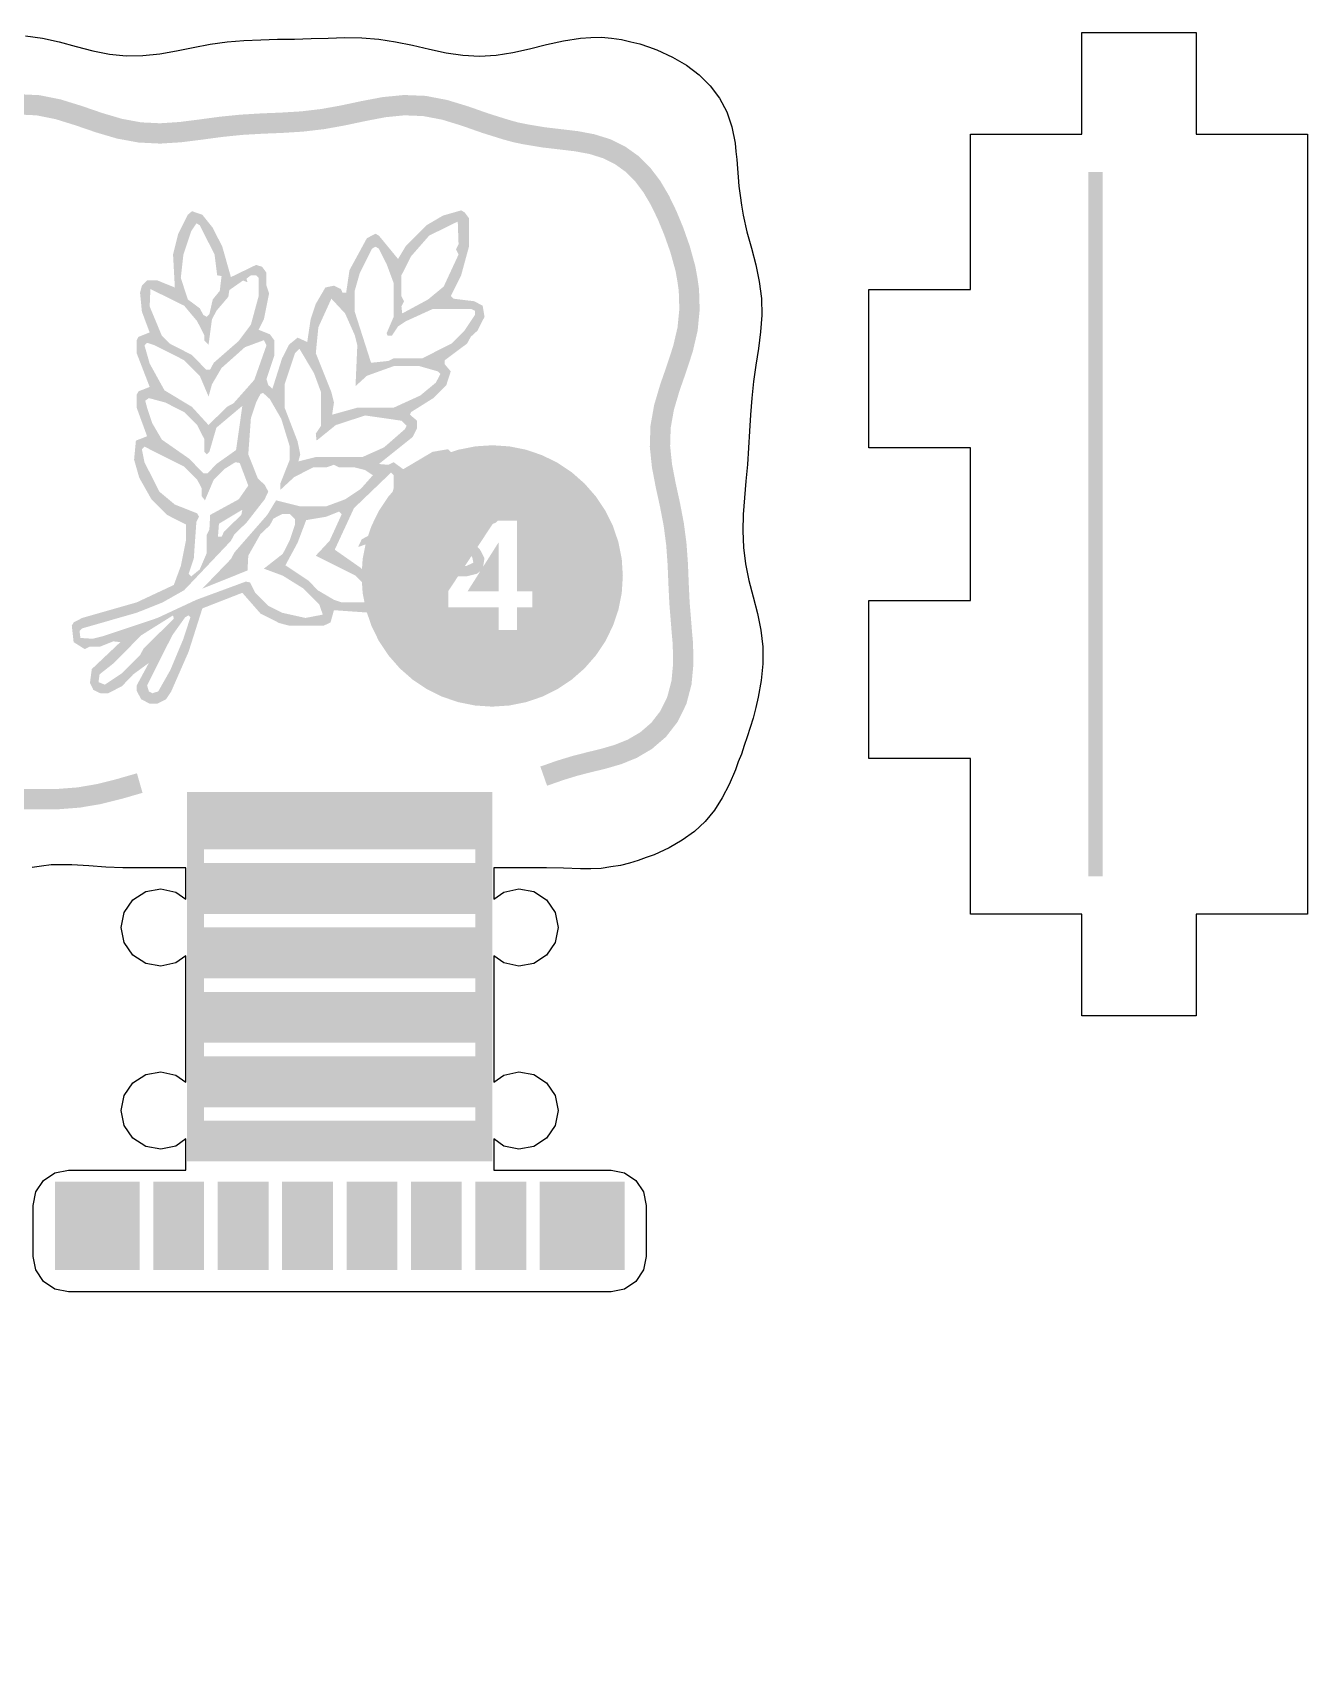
# Model space of a CAD drawing. Header units: millimetres. Extents: x 6 to 297, y 55 to 451.
# Drawn here: x 32.49 to 67.61, y 154.55 to 199.44 of the extents above; entities that cross this region are included whole.
import ezdxf

# ---------------------------------------------------------------- set-up
doc = ezdxf.new("R2010")
doc.units = ezdxf.units.MM
doc.layers.add('CUT', color=1, linetype='Continuous')
doc.layers.add('RASTER', color=7, linetype='Continuous')

msp = doc.modelspace()

# ---------------------------------------------------------------- hatches: boundary and pattern name
at = {"layer": 'RASTER'}
for points in [[(35.364, 179.037), (34.808, 178.877), (34.262, 178.74), (33.725, 178.648), (33.187, 178.607), (32.639, 178.602), (32.08, 178.609), (31.514, 178.608), (31.223, 178.591), (30.935, 178.57), (30.408, 178.489), (29.927, 178.388), (29.483, 178.283), (29.058, 178.175), (28.637, 178.056), (28.209, 177.908), (27.777, 177.708), (27.356, 177.437), (26.971, 177.083), (26.653, 176.643), (26.43, 176.128), (26.324, 175.56), (26.335, 174.966), (26.441, 174.376), (26.523, 174.069), (26.598, 173.787), (26.728, 173.263), (26.804, 172.751), (26.829, 172.236), (26.816, 171.712), (26.788, 171.175), (26.766, 170.63), (26.76, 170.085), (26.765, 169.545), (26.762, 169.016), (26.729, 168.497), (26.653, 167.981), (26.532, 167.46), (26.382, 166.925), (26.236, 166.373), (26.133, 165.805), (26.108, 165.225), (26.174, 164.646), (26.313, 164.08), (26.49, 163.532), (26.661, 163.002), (26.792, 162.486), (26.864, 161.978), (26.879, 161.467), (26.849, 160.945), (26.8, 160.41), (26.754, 159.869), (26.727, 159.581), (26.706, 159.299), (26.64, 158.778), (26.54, 158.305), (26.394, 157.884), (26.198, 157.517), (25.957, 157.208), (25.678, 156.954), (25.373, 156.751), (25.048, 156.586), (24.707, 156.442), (24.348, 156.296), (23.968, 156.131), (23.562, 155.935), (23.121, 155.713), (22.629, 155.484), (22.367, 155.385), (22.104, 155.293), (21.589, 155.167), (21.085, 155.105), (20.577, 155.107), (20.057, 155.157), (19.522, 155.229), (18.978, 155.299), (18.429, 155.347), (17.884, 155.376), (17.348, 155.398), (16.821, 155.434), (16.298, 155.5), (15.772, 155.596), (15.234, 155.711), (14.681, 155.816), (14.113, 155.876), (13.535, 155.86), (12.974, 155.763), (12.678, 155.692), (12.401, 155.611), (11.874, 155.485), (11.379, 155.421), (10.919, 155.439), (10.5, 155.545), (10.126, 155.732), (9.803, 155.987), (9.532, 156.297), (9.313, 156.646), (9.137, 157.026), (8.995, 157.429), (8.879, 157.855), (8.785, 158.304), (8.72, 158.778), (8.698, 159.287), (8.713, 159.546), (8.735, 159.812), (8.818, 160.362), (8.916, 160.923), (8.998, 161.501), (9.026, 162.093), (8.974, 162.692), (8.84, 163.283), (8.653, 163.859), (8.46, 164.414), (8.305, 164.951), (8.22, 165.474), (8.216, 165.994), (8.283, 166.525), (8.395, 167.074), (8.517, 167.638), (8.617, 168.213), (8.679, 168.79), (8.711, 169.36), (8.733, 169.919), (8.767, 170.471), (8.824, 171.022), (8.897, 171.581), (8.962, 172.153), (8.987, 172.74), (8.941, 173.335), (8.818, 173.927), (8.64, 174.504), (8.448, 175.062), (8.29, 175.601), (8.2, 176.124), (8.193, 176.642), (8.263, 177.169), (8.389, 177.713), (8.532, 178.275), (8.655, 178.851), (8.736, 179.432), (8.774, 180.008), (8.787, 180.575), (8.8, 181.131), (8.829, 181.683), (8.875, 182.239), (8.922, 182.807), (8.94, 183.388), (8.901, 183.979), (8.791, 184.568), (8.625, 185.147), (8.44, 185.708), (8.282, 186.249), (8.189, 186.773), (8.178, 187.29), (8.25, 187.813), (8.385, 188.354), (8.545, 188.914), (8.69, 189.49), (8.789, 190.073), (8.834, 190.656), (8.84, 191.229), (8.832, 191.791), (8.833, 192.341), (8.849, 192.607), (8.868, 192.863), (8.943, 193.36), (9.04, 193.818), (9.143, 194.251), (9.247, 194.664), (9.36, 195.063), (9.493, 195.449), (9.664, 195.821), (9.887, 196.169), (10.171, 196.477), (10.515, 196.728), (10.916, 196.901), (11.366, 196.985), (11.858, 196.975), (12.39, 196.878), (12.668, 196.803), (12.957, 196.726), (13.532, 196.585), (14.12, 196.501), (14.705, 196.478), (15.278, 196.496), (15.839, 196.525), (16.392, 196.544), (16.947, 196.546), (17.51, 196.541), (18.085, 196.554), (18.668, 196.608), (19.25, 196.716), (19.823, 196.865), (20.379, 197.021), (20.917, 197.144), (21.438, 197.2), (21.955, 197.172), (22.482, 197.062), (23.027, 196.894), (23.592, 196.709), (24.173, 196.55), (24.764, 196.453), (25.354, 196.427), (25.934, 196.456), (26.499, 196.508), (27.054, 196.555), (27.606, 196.584), (28.163, 196.597), (28.731, 196.614), (29.308, 196.659), (29.888, 196.747), (30.462, 196.874), (31.021, 197.014), (31.562, 197.129), (32.087, 197.185), (32.604, 197.16), (33.13, 197.054), (33.672, 196.885), (34.235, 196.692), (34.815, 196.521), (35.408, 196.412), (36.003, 196.382), (36.588, 196.419), (37.158, 196.491), (37.715, 196.566), (38.265, 196.622), (38.817, 196.654), (39.378, 196.677), (39.949, 196.713), (40.526, 196.781), (41.099, 196.884), (41.661, 197.004), (42.206, 197.108), (42.734, 197.161), (43.254, 197.14), (43.779, 197.04), (44.32, 196.873), (44.879, 196.677), (45.445, 196.5), (45.735, 196.421), (46.015, 196.362), (46.527, 196.277), (47, 196.222), (47.435, 196.17), (47.834, 196.096), (48.198, 195.982), (48.527, 195.821), (48.822, 195.61), (49.084, 195.351), (49.316, 195.044), (49.523, 194.693), (49.714, 194.299), (49.893, 193.865), (50.061, 193.389), (50.204, 192.872), (50.252, 192.599), (50.291, 192.334), (50.308, 191.82), (50.258, 191.319), (50.139, 190.81), (49.968, 190.285), (49.779, 189.743), (49.614, 189.183), (49.512, 188.61), (49.494, 188.032), (49.553, 187.463), (49.659, 186.909), (49.777, 186.371), (49.878, 185.844), (49.946, 185.322), (49.984, 184.796), (50.006, 184.261), (50.032, 183.717), (50.076, 183.172), (50.099, 182.884), (50.125, 182.6), (50.137, 182.07), (50.091, 181.581), (49.975, 181.14), (49.786, 180.753), (49.533, 180.426), (49.228, 180.164), (48.887, 179.965), (48.524, 179.819), (48.148, 179.71), (47.759, 179.615), (47.354, 179.511), (46.929, 179.381), (46.478, 179.223), (46.664, 178.694), (47.105, 178.849), (47.506, 178.972), (47.895, 179.071), (48.293, 179.168), (48.708, 179.289), (49.135, 179.462), (49.554, 179.709), (49.94, 180.041), (50.263, 180.458), (50.501, 180.945), (50.643, 181.484), (50.697, 182.05), (50.685, 182.626), (50.657, 182.931), (50.635, 183.217), (50.591, 183.753), (50.566, 184.285), (50.544, 184.827), (50.504, 185.378), (50.431, 185.933), (50.326, 186.483), (50.208, 187.022), (50.107, 187.545), (50.054, 188.052), (50.069, 188.551), (50.159, 189.054), (50.312, 189.571), (50.499, 190.106), (50.679, 190.659), (50.811, 191.227), (50.868, 191.802), (50.85, 192.374), (50.805, 192.688), (50.748, 193.004), (50.595, 193.557), (50.417, 194.064), (50.225, 194.528), (50.017, 194.957), (49.782, 195.356), (49.506, 195.719), (49.184, 196.039), (48.814, 196.302), (48.405, 196.503), (47.969, 196.639), (47.52, 196.724), (47.066, 196.778), (46.606, 196.832), (46.115, 196.914), (45.866, 196.965), (45.606, 197.037), (45.056, 197.209), (44.495, 197.406), (43.914, 197.583), (43.319, 197.697), (42.718, 197.721), (42.126, 197.662), (41.55, 197.553), (40.991, 197.434), (40.443, 197.335), (39.899, 197.271), (39.349, 197.237), (38.789, 197.214), (38.221, 197.18), (37.65, 197.123), (37.086, 197.047), (36.535, 196.977), (35.999, 196.942), (35.473, 196.968), (34.946, 197.066), (34.405, 197.226), (33.847, 197.418), (33.269, 197.597), (32.673, 197.716), (32.07, 197.745), (31.474, 197.683), (30.895, 197.56), (30.333, 197.419), (29.785, 197.298), (29.245, 197.216), (28.701, 197.174), (28.148, 197.157), (27.585, 197.144), (27.016, 197.114), (26.45, 197.066), (25.894, 197.015), (25.353, 196.988), (24.822, 197.011), (24.293, 197.098), (23.753, 197.245), (23.197, 197.428), (22.621, 197.605), (22.027, 197.727), (21.424, 197.76), (20.824, 197.697), (20.241, 197.564), (19.677, 197.406), (19.128, 197.263), (18.59, 197.163), (18.052, 197.113), (17.506, 197.101), (16.948, 197.106), (16.382, 197.104), (15.815, 197.085), (15.255, 197.056), (14.707, 197.039), (14.171, 197.06), (13.639, 197.136), (13.094, 197.27), (12.813, 197.344), (12.505, 197.427), (11.915, 197.532), (11.321, 197.544), (10.753, 197.438), (10.238, 197.215), (9.799, 196.896), (9.444, 196.512), (9.173, 196.091), (8.973, 195.659), (8.825, 195.231), (8.706, 194.809), (8.598, 194.385), (8.493, 193.941), (8.392, 193.459), (8.312, 192.933), (8.29, 192.644), (8.273, 192.353), (8.272, 191.787), (8.28, 191.228), (8.274, 190.68), (8.233, 190.142), (8.142, 189.605), (8.004, 189.06), (7.843, 188.499), (7.7, 187.919), (7.619, 187.322), (7.631, 186.718), (7.737, 186.121), (7.905, 185.542), (8.089, 184.982), (8.245, 184.439), (8.345, 183.908), (8.38, 183.378), (8.363, 182.839), (8.317, 182.285), (8.27, 181.721), (8.24, 181.152), (8.227, 180.587), (8.214, 180.033), (8.178, 179.489), (8.103, 178.949), (7.986, 178.403), (7.844, 177.845), (7.712, 177.269), (7.633, 176.675), (7.642, 176.072), (7.744, 175.474), (7.914, 174.892), (8.107, 174.33), (8.275, 173.786), (8.386, 173.256), (8.426, 172.731), (8.404, 172.197), (8.341, 171.649), (8.267, 171.087), (8.208, 170.517), (8.173, 169.948), (8.151, 169.386), (8.12, 168.836), (8.062, 168.291), (7.967, 167.745), (7.847, 167.189), (7.73, 166.617), (7.656, 166.027), (7.661, 165.427), (7.758, 164.828), (7.926, 164.244), (8.122, 163.68), (8.3, 163.134), (8.42, 162.605), (8.466, 162.082), (8.44, 161.554), (8.363, 161.011), (8.265, 160.452), (8.179, 159.883), (8.154, 159.585), (8.137, 159.282), (8.162, 158.729), (8.233, 158.209), (8.334, 157.724), (8.46, 157.262), (8.618, 156.815), (8.821, 156.379), (9.083, 155.962), (9.417, 155.58), (9.826, 155.258), (10.306, 155.019), (10.84, 154.885), (11.404, 154.861), (11.976, 154.934), (12.54, 155.069), (12.822, 155.15), (13.083, 155.214), (13.591, 155.303), (14.091, 155.316), (14.599, 155.262), (15.123, 155.162), (15.662, 155.047), (16.213, 154.946), (16.767, 154.877), (17.317, 154.839), (17.858, 154.816), (18.389, 154.788), (18.917, 154.741), (19.449, 154.674), (19.992, 154.6), (20.549, 154.547), (21.118, 154.546), (21.69, 154.616), (22.255, 154.753), (22.559, 154.858), (22.853, 154.97), (23.364, 155.208), (23.81, 155.432), (24.202, 155.621), (24.565, 155.78), (24.921, 155.924), (25.285, 156.078), (25.657, 156.268), (26.024, 156.514), (26.368, 156.828), (26.668, 157.213), (26.907, 157.66), (27.08, 158.155), (27.193, 158.685), (27.263, 159.238), (27.286, 159.535), (27.312, 159.82), (27.358, 160.36), (27.408, 160.903), (27.439, 161.459), (27.423, 162.026), (27.341, 162.595), (27.199, 163.157), (27.023, 163.704), (26.852, 164.234), (26.725, 164.746), (26.669, 165.245), (26.69, 165.742), (26.783, 166.251), (26.923, 166.778), (27.075, 167.321), (27.203, 167.877), (27.286, 168.438), (27.322, 168.997), (27.326, 169.546), (27.321, 170.084), (27.326, 170.616), (27.348, 171.149), (27.376, 171.69), (27.389, 172.243), (27.362, 172.806), (27.278, 173.372), (27.141, 173.925), (27.065, 174.214), (26.989, 174.491), (26.893, 175.023), (26.883, 175.515), (26.966, 175.965), (27.14, 176.366), (27.39, 176.71), (27.699, 176.994), (28.047, 177.217), (28.418, 177.388), (28.805, 177.522), (29.203, 177.634), (29.616, 177.738), (30.049, 177.842), (30.507, 177.938), (31.004, 178.013), (31.26, 178.032), (31.526, 178.048), (32.077, 178.049), (32.638, 178.041), (33.211, 178.047), (33.794, 178.092), (34.378, 178.191), (34.953, 178.336), (35.518, 178.498)], [(61.971, 195.6), (61.971, 176.2), (61.571, 176.2), (61.571, 195.6)]]:
    msp.add_hatch(color=7, dxfattribs=at).paths.add_polyline_path(points)
h = msp.add_hatch(color=7, dxfattribs=at)
h.paths.add_polyline_path([(36.881, 194.521), (37.167, 194.421), (37.453, 194.063), (37.717, 193.541), (37.953, 192.705), (38.647, 193.041), (38.811, 192.991), (38.933, 192.826), (38.933, 192.469), (39.004, 192.254), (38.861, 191.539), (38.718, 191.253), (39.026, 191.131), (39.147, 190.967), (39.147, 190.538), (38.933, 189.894), (38.983, 189.73), (39.097, 189.63), (39.362, 190.466), (39.555, 190.845), (39.791, 191.038), (40.056, 190.917), (40.149, 191.539), (40.292, 191.968), (40.556, 192.419), (40.792, 192.469), (40.985, 192.376), (41.028, 192.276), (41.128, 192.276), (41.221, 192.898), (41.7, 193.777), (41.936, 193.899), (42.029, 193.849), (42.558, 193.205), (42.773, 193.563), (43.345, 194.135), (43.795, 194.399), (44.296, 194.542), (44.389, 194.492), (44.511, 194.328), (44.511, 193.541), (44.296, 192.755), (44.01, 192.183), (44.082, 192.111), (44.654, 192.04), (44.89, 191.918), (44.94, 191.61), (44.747, 191.231), (44.561, 191.06), (44.46, 190.874), (43.846, 190.416), (43.846, 190.302), (44.01, 190.109), (43.888, 189.73), (43.531, 189.372), (42.916, 188.986), (42.887, 188.915), (43.08, 188.75), (43.08, 188.536), (42.959, 188.3), (42.029, 187.556), (42.294, 187.535), (42.437, 187.606), (42.701, 187.413), (43.509, 187.892), (43.938, 187.964), (44.153, 187.749), (44.103, 187.198), (45.512, 187.248), (45.891, 187.055), (45.941, 186.748), (45.819, 186.512), (45.247, 185.94), (44.439, 185.604), (44.818, 185.196), (44.94, 184.96), (44.89, 184.653), (44.725, 184.531), (44.439, 184.46), (43.509, 184.46), (43.438, 184.388), (43.388, 184.081), (43.223, 183.959), (42.294, 183.959), (42.151, 184.031), (42.101, 184.009), (42.151, 183.888), (42.101, 183.58), (41.793, 183.459), (40.792, 183.53), (40.699, 183.194), (40.506, 183.101), (39.576, 183.101), (39.29, 183.173), (38.768, 183.437), (38.268, 184.009), (37.167, 183.58), (36.788, 182.386), (36.309, 181.292), (36.166, 181.077), (35.93, 180.956), (35.715, 180.956), (35.479, 181.077), (35.357, 181.313), (35.357, 181.456), (35.694, 182.078), (35.265, 181.764), (34.95, 181.435), (34.571, 181.242), (34.356, 181.242), (34.163, 181.335), (34.07, 181.528), (34.12, 181.907), (34.907, 182.65), (34.714, 182.672), (34.356, 182.529), (34.07, 182.529), (33.927, 182.457), (33.62, 182.65), (33.57, 183.101), (33.62, 183.194), (33.856, 183.316), (35.357, 183.745), (36.38, 184.224), (36.573, 184.746), (36.716, 185.461), (36.716, 185.89), (36.194, 186.154), (35.765, 186.583), (35.429, 187.177), (35.286, 187.678), (35.336, 188.2), (35.644, 188.321), (35.357, 189.108), (35.357, 189.465), (35.408, 189.558), (35.715, 189.68), (35.357, 190.609), (35.357, 190.967), (35.408, 191.06), (35.715, 191.181), (35.501, 191.753), (35.45, 192.276), (35.501, 192.469), (35.644, 192.612), (35.93, 192.612), (36.409, 192.419), (36.359, 193.327), (36.502, 193.899), (36.766, 194.421)])
h.paths.add_polyline_path([(44.203, 194.235), (43.416, 193.849), (42.916, 193.277), (42.651, 192.755), (42.651, 192.183), (42.723, 192.04), (42.651, 191.897), (42.673, 191.703), (43.388, 192.09), (43.817, 192.447), (44.225, 193.327), (44.153, 193.47), (44.225, 193.613)], flags=0)
h.paths.add_polyline_path([(37.002, 194.185), (36.859, 193.97), (36.645, 193.327), (36.573, 192.683), (36.766, 192.09), (37.095, 191.846), (37.195, 191.661), (37.288, 191.61), (37.36, 191.682), (37.453, 192.09), (37.646, 192.326), (37.696, 192.733), (37.574, 192.755), (37.503, 193.327), (37.095, 194.135)], flags=0)
h.paths.add_polyline_path([(41.936, 193.541), (41.843, 193.491), (41.507, 192.826), (41.364, 192.326), (41.364, 191.753), (41.815, 190.345), (42.294, 190.395), (42.437, 190.466), (43.223, 190.466), (44.031, 190.874), (44.389, 191.231), (44.675, 191.661), (44.675, 191.775), (44.582, 191.825), (43.509, 191.825), (42.773, 191.489), (42.558, 191.346), (42.387, 191.088), (42.272, 191.088), (42.244, 191.16), (42.437, 191.61), (42.437, 192.54), (42.244, 193.062), (42.029, 193.491)], flags=0)
h.paths.add_polyline_path([(38.504, 192.755), (38.382, 192.662), (38.411, 192.562), (38.289, 192.612), (37.91, 192.347), (37.882, 192.161), (37.553, 191.775), (37.431, 191.539), (37.338, 190.845), (37.217, 190.967), (37.217, 191.11), (37.024, 191.489), (36.666, 191.918), (35.736, 192.376), (35.715, 191.897), (36.051, 191.088), (36.266, 190.874), (36.881, 190.559), (37.267, 190.159), (37.381, 190.159), (37.481, 190.345), (38.168, 190.945), (38.504, 191.396), (38.718, 192.183), (38.718, 192.683), (38.647, 192.755)], flags=0)
h.paths.add_polyline_path([(40.721, 192.111), (40.363, 191.324), (40.292, 190.609), (40.721, 189.537), (40.792, 189.251), (40.742, 188.915), (41.436, 189.108), (42.437, 189.108), (43.173, 189.444), (43.602, 189.801), (43.724, 190.037), (43.652, 190.109), (43.152, 190.252), (42.437, 190.252), (41.7, 189.987), (41.386, 189.701), (41.436, 190.824), (41.364, 191.11), (41.1, 191.703)], flags=0)
h.paths.add_polyline_path([(38.861, 190.967), (38.339, 190.774), (37.696, 190.202), (37.431, 189.751), (37.338, 189.415), (37.095, 189.987), (36.666, 190.416), (35.858, 190.824), (35.644, 190.895), (35.572, 190.824), (35.715, 190.323), (36.123, 189.587), (36.881, 189.129), (37.338, 188.629), (37.839, 189.129), (38.025, 189.229), (38.597, 189.873), (38.933, 190.824)], flags=0)
h.paths.add_polyline_path([(39.841, 190.731), (39.72, 190.609), (39.433, 189.751), (39.433, 189.108), (39.791, 188.178), (39.863, 187.821), (39.812, 187.627), (40.292, 187.749), (41.579, 187.749), (42.172, 188.014), (42.744, 188.514), (42.794, 188.607), (42.651, 188.75), (41.65, 188.893), (40.842, 188.629), (40.313, 188.2), (40.292, 188.393), (40.435, 188.607), (40.435, 189.537), (40.242, 190.059)], flags=0)
h.paths.add_polyline_path([(38.84, 189.515), (38.768, 189.487), (38.647, 189.251), (38.504, 188.822), (38.432, 187.821), (38.697, 187.156), (38.883, 186.984), (38.983, 186.798), (38.883, 186.583), (38.382, 185.94), (38.053, 185.625), (37.953, 185.439), (36.666, 184.081), (36.073, 183.745), (35.357, 183.459), (33.856, 183.029), (33.784, 182.958), (33.806, 182.765), (34.142, 182.743), (34.428, 182.815), (35.93, 183.316), (37.002, 183.816), (38.361, 184.317), (38.482, 184.295), (38.625, 184.009), (38.983, 183.652), (39.362, 183.459), (40.006, 183.316), (40.485, 183.408), (40.385, 183.695), (39.955, 184.124), (39.383, 184.481), (38.861, 184.674), (39.383, 185.082), (39.576, 185.461), (39.72, 185.89), (39.72, 186.033), (39.576, 186.176), (39.362, 186.176), (39.126, 186.054), (39.026, 185.868), (38.768, 185.625), (38.432, 185.032), (38.411, 184.624), (37.167, 184.124), (37.953, 184.939), (38.053, 185.125), (38.954, 186.154), (39.197, 186.555), (39.863, 186.39), (40.578, 186.39), (41.1, 186.583), (41.529, 186.869), (41.865, 187.248), (41.65, 187.391), (41.364, 187.463), (40.935, 187.463), (40.792, 187.535), (40.578, 187.463), (40.22, 187.463), (39.698, 187.198), (39.312, 186.841), (39.312, 187.012), (39.576, 187.678), (39.576, 188.035), (39.341, 188.8), (39.026, 189.344)], flags=0)
h.paths.add_polyline_path([(35.694, 189.372), (35.593, 189.301), (35.644, 189.108), (35.787, 188.679), (36.051, 188.228), (36.809, 187.699), (37.195, 187.299), (37.31, 187.299), (37.553, 187.556), (38.096, 187.942), (38.268, 189.158), (37.553, 188.557), (37.36, 187.892), (37.288, 187.821), (37.217, 187.892), (37.217, 188.25), (37.024, 188.629), (36.666, 188.986), (36.144, 189.251)], flags=0)
h.paths.add_polyline_path([(35.572, 188.035), (35.501, 187.964), (35.572, 187.606), (35.98, 186.798), (36.409, 186.44), (37.024, 186.197), (37.074, 186.104), (37.002, 185.961), (36.931, 184.96), (36.788, 184.531), (36.859, 184.46), (37.095, 184.653), (37.288, 185.103), (37.288, 185.604), (37.36, 185.747), (37.381, 186.154), (38.168, 186.583), (38.432, 186.962), (38.196, 187.585), (38.075, 187.606), (37.767, 187.413), (37.481, 187.127), (37.238, 186.555), (37.145, 186.676), (37.145, 186.891), (37.024, 187.127), (36.666, 187.484)], flags=0)
h.paths.add_polyline_path([(43.846, 187.728), (43.13, 187.413), (42.701, 186.984), (42.151, 185.604), (42.816, 185.125), (42.987, 184.939), (43.223, 184.817), (43.438, 184.746), (44.439, 184.746), (44.632, 184.839), (44.604, 184.982), (44.46, 185.196), (44.031, 185.554), (43.366, 185.818), (43.009, 185.818), (42.866, 185.747), (42.794, 185.818), (43.102, 186.011), (43.531, 186.512), (43.795, 187.105), (43.867, 187.391)], flags=0)
h.paths.add_polyline_path([(42.365, 187.32), (41.343, 186.34), (40.814, 185.196), (41.529, 184.696), (41.843, 184.367), (42.079, 184.245), (42.937, 184.174), (43.13, 184.267), (43.03, 184.481), (42.816, 184.767), (42.458, 185.053), (41.793, 185.389), (41.457, 185.268), (41.557, 185.482), (41.743, 185.582), (42.029, 185.868), (42.294, 186.39), (42.437, 186.891), (42.437, 187.248)], flags=0)
h.paths.add_polyline_path([(44.654, 187.034), (44.296, 186.962), (43.917, 186.769), (43.459, 186.054), (43.938, 185.89), (44.296, 185.89), (45.104, 186.226), (45.605, 186.726), (45.655, 186.819), (45.605, 186.912), (45.154, 187.034)], flags=0)
h.paths.add_polyline_path([(38.268, 186.297), (37.624, 185.911), (37.596, 185.554), (37.696, 185.554), (37.767, 185.697), (38.239, 186.154)], flags=0)
h.paths.add_polyline_path([(40.935, 186.247), (40.578, 186.104), (40.027, 186.011), (39.791, 185.389), (39.455, 184.767), (40.098, 184.338), (40.342, 184.081), (40.792, 183.816), (41.007, 183.745), (41.793, 183.745), (41.865, 183.888), (41.743, 184.124), (41.386, 184.481), (40.292, 185.032), (40.671, 185.439), (41.007, 186.176)], flags=0)
h.paths.add_polyline_path([(36.359, 183.387), (35.479, 182.836), (34.735, 182.078), (34.335, 181.764), (34.306, 181.549), (34.478, 181.478), (34.95, 181.792), (35.45, 182.293), (35.551, 182.479), (36.38, 183.294)], flags=0)
h.paths.add_polyline_path([(36.788, 183.387), (36.695, 183.337), (36.337, 182.836), (35.644, 181.456), (35.694, 181.292), (35.787, 181.242), (35.951, 181.292), (36.287, 181.885), (36.645, 182.743), (36.838, 183.337)], flags=0)
h = msp.add_hatch(color=7, dxfattribs=at)
h.paths.add_polyline_path([(48.751, 184.473), (48.721, 184.003), (48.629, 183.541), (48.477, 183.096), (48.269, 182.673), (48.007, 182.282), (47.697, 181.928), (47.343, 181.617), (46.951, 181.356), (46.529, 181.147), (46.083, 180.996), (45.622, 180.904), (45.152, 180.873), (44.682, 180.904), (44.22, 180.996), (43.774, 181.147), (43.352, 181.356), (42.96, 181.617), (42.606, 181.928), (42.296, 182.282), (42.034, 182.673), (41.826, 183.096), (41.675, 183.541), (41.583, 184.003), (41.552, 184.473), (41.583, 184.943), (41.675, 185.405), (41.826, 185.851), (42.034, 186.273), (42.296, 186.664), (42.606, 187.018), (42.96, 187.329), (43.352, 187.59), (43.774, 187.799), (44.22, 187.95), (44.682, 188.042), (45.152, 188.073), (45.622, 188.042), (46.083, 187.95), (46.529, 187.799), (46.951, 187.59), (47.343, 187.329), (47.697, 187.018), (48.007, 186.664), (48.269, 186.273), (48.477, 185.851), (48.629, 185.405), (48.721, 184.943)])
h.paths.add_polyline_path([(45.334, 183.611), (45.334, 182.986), (45.836, 182.986), (45.836, 183.611), (46.256, 183.611), (46.256, 184.048), (45.836, 184.048), (45.836, 185.994), (45.224, 185.994), (43.945, 184.061), (43.945, 183.611), (45.334, 183.611)], flags=0)
h.paths.add_polyline_path([(45.334, 185.395), (45.334, 184.048), (44.472, 184.048), (45.326, 185.395), (45.334, 185.395)], flags=0)
h = msp.add_hatch(color=7, dxfattribs=at)
h.paths.add_polyline_path([(45.154, 178.526), (36.748, 178.526), (36.748, 168.346), (45.154, 168.346)])
h.paths.add_polyline_path([(44.687, 176.938), (44.687, 176.565), (37.215, 176.565), (37.215, 176.938), (44.687, 176.938)], flags=0)
h.paths.add_polyline_path([(44.687, 175.164), (44.687, 174.79), (37.215, 174.79), (37.215, 175.164), (44.687, 175.164)], flags=0)
h.paths.add_polyline_path([(44.687, 173.389), (44.687, 173.016), (37.215, 173.016), (37.215, 173.389), (44.687, 173.389)], flags=0)
h.paths.add_polyline_path([(44.687, 171.615), (44.687, 171.241), (37.215, 171.241), (37.215, 171.615), (44.687, 171.615)], flags=0)
h.paths.add_polyline_path([(44.687, 169.84), (44.687, 169.466), (37.215, 169.466), (37.215, 169.84), (44.687, 169.84)], flags=0)
h = msp.add_hatch(color=7, dxfattribs=at)
h.paths.add_polyline_path([(48.797, 167.785), (33.106, 167.785), (33.106, 165.357), (48.797, 165.357)])
h.paths.add_polyline_path([(46.462, 167.785), (46.462, 165.357), (46.088, 165.357), (46.088, 167.785), (46.462, 167.785)], flags=0)
h.paths.add_polyline_path([(44.687, 167.785), (44.687, 165.357), (44.314, 165.357), (44.314, 167.785), (44.687, 167.785)], flags=0)
h.paths.add_polyline_path([(42.913, 167.785), (42.913, 165.357), (42.539, 165.357), (42.539, 167.785), (42.913, 167.785)], flags=0)
h.paths.add_polyline_path([(41.138, 167.785), (41.138, 165.357), (40.765, 165.357), (40.765, 167.785), (41.138, 167.785)], flags=0)
h.paths.add_polyline_path([(39.364, 167.785), (39.364, 165.357), (38.99, 165.357), (38.99, 167.785), (39.364, 167.785)], flags=0)
h.paths.add_polyline_path([(37.589, 167.785), (37.589, 165.357), (37.215, 165.357), (37.215, 167.785), (37.589, 167.785)], flags=0)
h.paths.add_polyline_path([(35.814, 167.785), (35.814, 165.357), (35.441, 165.357), (35.441, 167.785), (35.814, 167.785)], flags=0)

# ---------------------------------------------------------------- linework, layer by layer
at = {"layer": 'CUT'}
msp.add_lwpolyline([(32.293, 199.354), (32.76, 199.286), (33.225, 199.181), (33.689, 199.059), (34.152, 198.94), (34.612, 198.85), (35.071, 198.804), (35.531, 198.808), (35.991, 198.859), (36.453, 198.94), (36.916, 199.033), (37.381, 199.118), (37.846, 199.184), (38.311, 199.224), (38.776, 199.245), (39.24, 199.255), (39.703, 199.263), (40.166, 199.276), (40.63, 199.291), (41.094, 199.301), (41.56, 199.293), (42.026, 199.258), (42.492, 199.189), (42.957, 199.094), (43.421, 198.985), (43.883, 198.885), (44.343, 198.814), (44.802, 198.788), (45.261, 198.815), (45.721, 198.889), (46.183, 198.996), (46.647, 199.112), (47.112, 199.216), (47.581, 199.291), (47.871, 199.309), (48.164, 199.313), (48.44, 199.286), (48.714, 199.25), (48.969, 199.19), (49.223, 199.127), (49.456, 199.045), (49.691, 198.962), (50.115, 198.767), (50.504, 198.54), (50.854, 198.279), (51.16, 197.978), (51.416, 197.636), (51.615, 197.255), (51.755, 196.841), (51.844, 196.398), (51.866, 196.168), (51.893, 195.94), (51.907, 195.699), (51.93, 195.461), (51.949, 195.208), (51.983, 194.956), (52.018, 194.685), (52.07, 194.41), (52.171, 193.956), (52.293, 193.5), (52.414, 193.041), (52.511, 192.581), (52.567, 192.12), (52.578, 191.659), (52.547, 191.199), (52.489, 190.74), (52.419, 190.282), (52.353, 189.826), (52.301, 189.37), (52.264, 188.913), (52.237, 188.457), (52.212, 187.999), (52.181, 187.541), (52.142, 187.083), (52.1, 186.626), (52.066, 186.17), (52.053, 185.715), (52.073, 185.261), (52.132, 184.807), (52.226, 184.352), (52.342, 183.895), (52.458, 183.437), (52.553, 182.977), (52.607, 182.516), (52.611, 182.054), (52.565, 181.593), (52.483, 181.131), (52.412, 180.845), (52.34, 180.56), (52.256, 180.298), (52.178, 180.04), (52.093, 179.802), (52.017, 179.566), (51.932, 179.349), (51.856, 179.134), (51.684, 178.729), (51.491, 178.359), (51.272, 178.018), (51.016, 177.71), (50.722, 177.436), (50.39, 177.195), (50.023, 176.982), (49.618, 176.793), (49.397, 176.713), (49.175, 176.631), (48.931, 176.565), (48.686, 176.5), (48.421, 176.457), (48.154, 176.419), (47.868, 176.407), (47.583, 176.403), (47.115, 176.425), (46.649, 176.431), (46.182, 176.431), (45.715, 176.431), (45.194, 176.431), (45.194, 175.573), (45.469, 175.767), (45.881, 175.858), (46.296, 175.783), (46.65, 175.553), (46.887, 175.204), (46.97, 174.79), (46.887, 174.377), (46.65, 174.028), (46.296, 173.798), (45.881, 173.722), (45.469, 173.814), (45.194, 174.008), (45.194, 170.529), (45.469, 170.723), (45.881, 170.815), (46.296, 170.739), (46.65, 170.509), (46.887, 170.16), (46.97, 169.747), (46.887, 169.333), (46.65, 168.984), (46.296, 168.754), (45.881, 168.679), (45.469, 168.77), (45.194, 168.964), (45.194, 168.105), (48.427, 168.105), (48.797, 168.032), (49.113, 167.821), (49.324, 167.505), (49.397, 167.135), (49.397, 165.727), (49.324, 165.357), (49.113, 165.041), (48.797, 164.83), (48.427, 164.756), (33.476, 164.756), (33.106, 164.83), (32.79, 165.041), (32.579, 165.357), (32.505, 165.727), (32.505, 167.135), (32.579, 167.505), (32.79, 167.821), (33.106, 168.032), (33.476, 168.105), (36.708, 168.105), (36.708, 168.964), (36.434, 168.77), (36.022, 168.679), (35.607, 168.754), (35.253, 168.984), (35.016, 169.333), (34.933, 169.747), (35.016, 170.16), (35.253, 170.509), (35.607, 170.739), (36.022, 170.815), (36.434, 170.723), (36.708, 170.529), (36.708, 174.008), (36.434, 173.814), (36.022, 173.722), (35.607, 173.798), (35.253, 174.028), (35.016, 174.377), (34.933, 174.79), (35.016, 175.204), (35.253, 175.553), (35.607, 175.783), (36.022, 175.858), (36.434, 175.767), (36.708, 175.573), (36.708, 176.431), (36.375, 176.431), (35.908, 176.431), (35.441, 176.431), (34.973, 176.431), (34.505, 176.451), (34.037, 176.484), (33.57, 176.515), (33.287, 176.517), (33.004, 176.512), (32.739, 176.48), (32.475, 176.44)], dxfattribs=at)
msp.add_lwpolyline([(67.611, 196.64), (67.611, 175.16), (64.544, 175.16), (64.544, 172.36), (61.397, 172.36), (61.397, 175.16), (58.331, 175.16), (58.331, 179.44), (55.531, 179.44), (55.531, 183.8), (58.331, 183.8), (58.331, 188), (55.531, 188), (55.531, 192.36), (58.331, 192.36), (58.331, 196.64), (61.397, 196.64), (61.397, 199.44), (64.544, 199.44), (64.544, 196.64)], close=True, dxfattribs=at)

doc.saveas('drawing.dxf')
